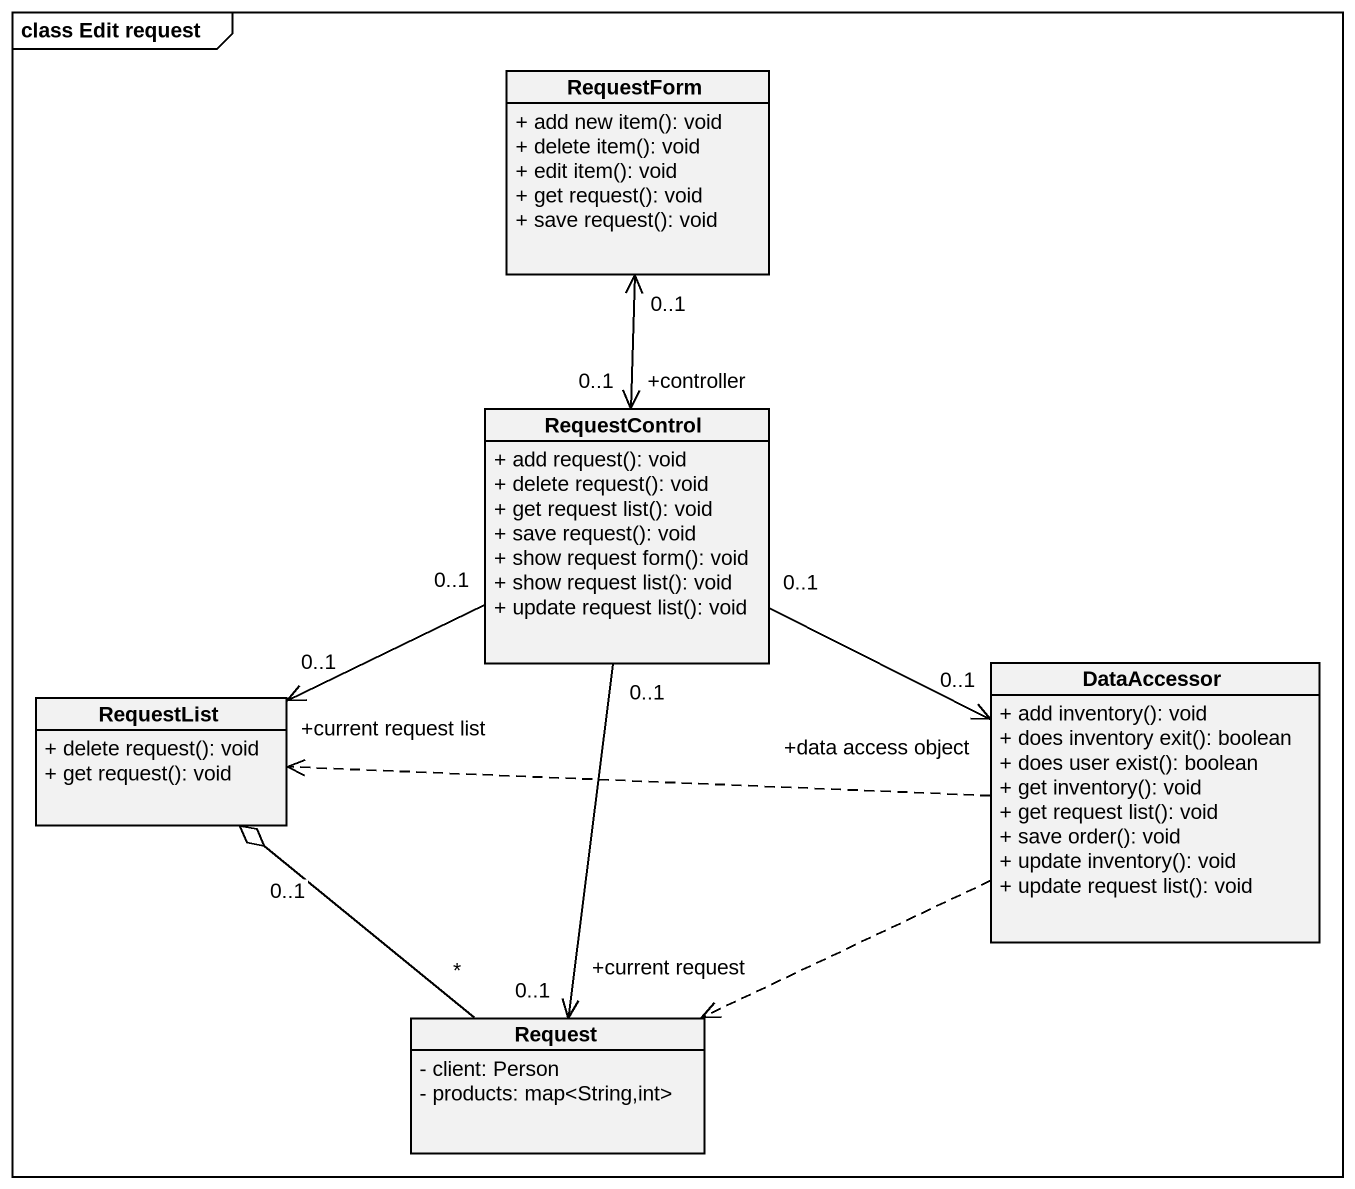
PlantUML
@startuml
mainframe class Edit request
hide circle
hide empty members
skinparam classAttributeIconSize 0
class RequestForm {
  + add new item(): void
  + delete item(): void
  + edit item(): void
  + get request(): void
  + save request(): void
}
class RequestControl {
  + add request(): void
  + delete request(): void
  + get request list(): void
  + save request(): void
  + show request form(): void
  + show request list(): void
  + update request list(): void
}
class DataAccessor {
  + add inventory(): void
  + does inventory exit(): boolean
  + does user exist(): boolean
  + get inventory(): void
  + get request list(): void
  + save order(): void
  + update inventory(): void
  + update request list(): void
}
class RequestList {
  + delete request(): void
  + get request(): void
}
class Request {
  - client: Person
  - products: map<String,int>
}
RequestForm "0..1" <--> "+controller\n0..1" RequestControl
RequestControl "0..1" -right-> "+data access object\n0..1" DataAccessor
RequestControl "0..1" -left-> "+current request list\n0..1" RequestList
RequestControl "0..1" --> "+current request\n0..1" Request
DataAccessor .left.> RequestList
DataAccessor .left.> Request
Request "*" -up-o "0..1" RequestList
@enduml
